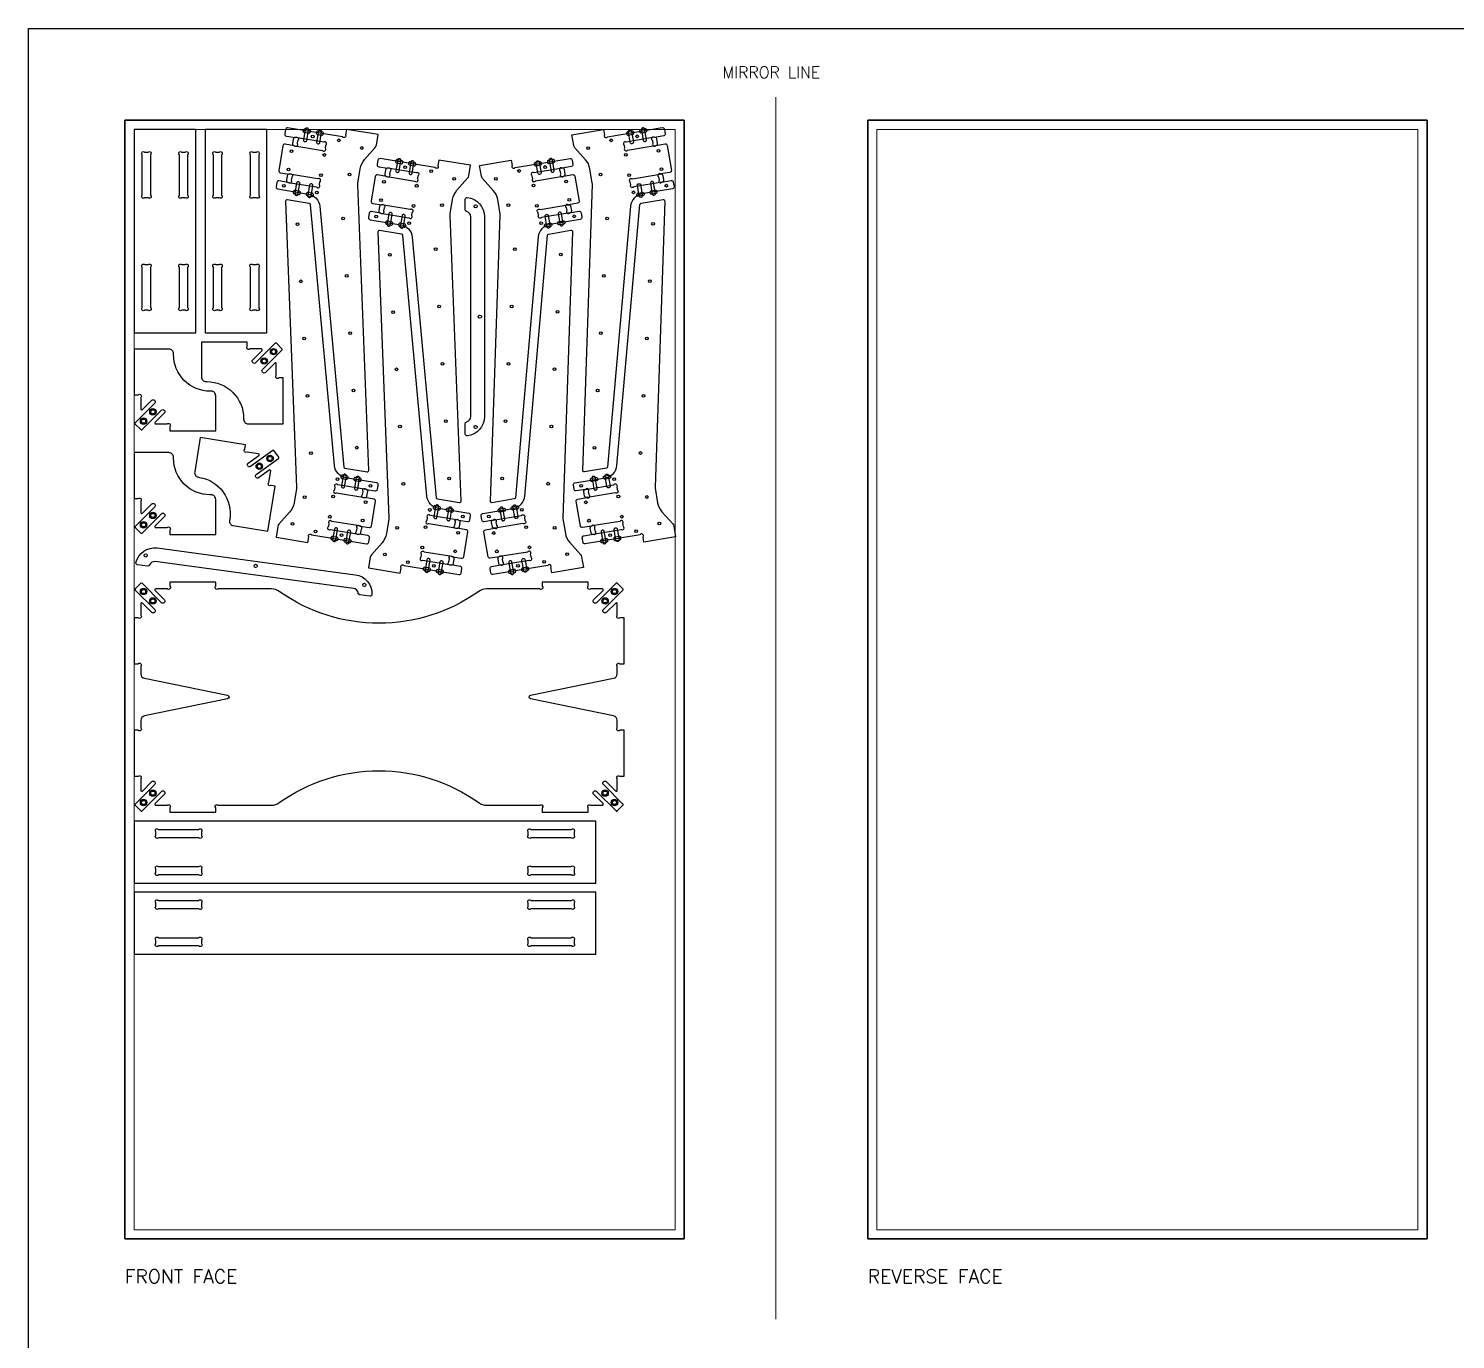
# Model space of a CAD drawing. Header units: millimetres. Extents: x -300 to 5880, y -300 to 4158.
# Drawn here: x 0 to 3112, y 1299 to 4158 of the extents above; entities that cross this region are included whole.
import ezdxf
from ezdxf.enums import TextEntityAlignment as Align

# ---------------------------------------------------------------- set-up
doc = ezdxf.new("R2010")
doc.units = ezdxf.units.MM
doc.layers.add('00-NOPRINT_TEXT', color=7, linetype='Continuous', lineweight=25)
doc.layers.add('00_NOPRINT_TOLERANCE', color=7, linetype='Continuous', lineweight=5)
for name, color, linetype, lineweight, true_color in [('BOARD_$TH-NOMINAL', 3, 'Continuous', 30, 0x00ff00), ('TOP-CUT-OUTSIDE_18.000MM', 220, 'Continuous', 25, 0xff00d1), ('TOP-HOLE-6.000MM-DIAM_15.000MM', 20, 'Continuous', 25, 0xff2400), ('TOP-HOLE-7.000MM-DIAM_18.000MM', 3, 'Continuous', 25, 0x00ff0c), ('TOP-HOLE-9.000MM-DIAM_15.000MM', 20, 'Continuous', 25, 0xff2400), ('TOP-POCKET-INSIDE_1.000MM', 3, 'Continuous', 25, 0x0eff00), ('TOP-POCKET-INSIDE_10.500MM', 3, 'Continuous', 25, 0x00ff09), ('TOP-POCKET-INSIDE_15.000MM', 220, 'Continuous', 25, 0xff00c9), ('TOP-POCKET-INSIDE_4.000MM', 160, 'Continuous', 25, 0x0026ff), ('TOP-POCKET-INSIDE_9.000MM', 60, 'Continuous', 25, 0xb0ff00)]:
    doc.layers.add(name, color=color, linetype=linetype, lineweight=lineweight, true_color=true_color)
doc.layers.add('TOP-CHAMFER-ONLINE_14MM', color=70, linetype='Continuous', true_color=0x8fff00)
doc.styles.add('OD-SIMPLEX-25_89', font='simplex.shx')
doc.styles.add('OD-SIMPLEX-30_88', font='simplex.shx')
doc.styles.add('OD-SIMPLEX-30_89', font='simplex.shx')

# ---------------------------------------------------------------- blocks, each defined once
blk = doc.blocks.new('Borders Opendesk_7')
at = {"layer": '00-NOPRINT_TEXT'}
for p, q in [((0, 4158), (5880, 4158)), ((0, 0), (0, 4158))]:
    blk.add_line(p, q, dxfattribs=at)
at = {"layer": '00_NOPRINT_TOLERANCE', "ltscale": 0.379043}
blk.add_line((1630, 1343.2), (1630, 4008), dxfattribs=at)
at = {"layer": '00_NOPRINT_TOLERANCE', "ltscale": 0.379202}
for p, q in [((210, 3958), (1430, 3958)), ((210, 1518), (210, 3958)), ((1430, 3958), (1430, 1518)), ((1830, 3958), (3050, 3958)), ((1830, 1518), (1830, 3958)), ((3050, 3958), (3050, 1518)), ((1430, 1518), (210, 1518)), ((3050, 1518), (1830, 1518))]:
    blk.add_line(p, q, dxfattribs=at)
at = {"layer": '00_NOPRINT_TOLERANCE', "ltscale": 0.380876}
for p, q in [((230, 3938), (1410, 3938)), ((1850, 3938), (3030, 3938)), ((1410, 1538), (230, 1538)), ((3030, 1538), (1850, 1538))]:
    blk.add_line(p, q, dxfattribs=at)
at = {"layer": '00_NOPRINT_TOLERANCE', "ltscale": 0.380023}
for p, q in [((230, 1538), (230, 3938)), ((1410, 3938), (1410, 1538)), ((1850, 1538), (1850, 3938)), ((3030, 3938), (3030, 1538))]:
    blk.add_line(p, q, dxfattribs=at)
at = {"layer": 'BOARD_$TH-NOMINAL'}
for p, q in [((210, 3958), (1430, 3958)), ((210, 1518), (210, 3958)), ((1430, 3958), (1430, 1518)), ((1830, 3958), (3050, 3958)), ((1830, 1518), (1830, 3958)), ((3050, 3958), (3050, 1518)), ((1430, 1518), (210, 1518)), ((3050, 1518), (1830, 1518))]:
    blk.add_line(p, q, dxfattribs=at)
at = {"layer": '00-NOPRINT_TEXT', "style": 'OD-SIMPLEX-25_89'}
blk.add_text('MIRROR LINE', height=25, dxfattribs=at).set_placement((1513.3, 4049.9))
at = {"layer": '00-NOPRINT_TEXT', "color": 7}
for s, style, p in [('FRONT FACE', 'OD-SIMPLEX-30_89', (210, 1451.3)), ('REVERSE FACE', 'OD-SIMPLEX-30_88', (1830, 1451.3))]:
    blk.add_text(s, height=30, dxfattribs=dict(at, style=style)).set_placement(p, align=Align.TOP_LEFT)

msp = doc.modelspace()

# ---------------------------------------------------------------- linework, layer by layer
at = {"layer": 'TOP-CHAMFER-ONLINE_14MM'}
for p, q in [((365, 3938), (230, 3938)), ((520, 3938), (385, 3938)), ((230, 3494), (365, 3494)), ((385, 3494), (520, 3494)), ((230, 2429), (230, 2294)), ((1237, 2294), (1237, 2429)), ((230, 2274), (230, 2139)), ((1237, 2139), (1237, 2274))]:
    msp.add_line(p, q, dxfattribs=at)
at = {"layer": 'TOP-CUT-OUTSIDE_18.000MM'}
for points in [[(230, 3938), (230, 3494), (365, 3494), (365, 3938)], [(385, 3938), (385, 3494), (520, 3494), (520, 3938)], [(230, 2294), (1237, 2294), (1237, 2429), (230, 2429)], [(230, 2139), (1237, 2139), (1237, 2274), (230, 2274)]]:
    msp.add_lwpolyline(points, close=True, dxfattribs=at)
for points in [[(569.2, 3840.2, -1), (573.9, 3833.7), (572.8, 3827.1, -1), (566.3, 3822.4), (546.2, 3825.7, 0.414214), (541.6, 3822.4), (540, 3812.5, 0.414214), (543.3, 3808), (610.1, 3797, -0.341709), (635.2, 3770.2), (687.6, 3201.5, 0.341709), (690.1, 3198.9), (738.3, 3191, 0.474038), (741.8, 3194.1), (718, 3818.1, -0.050005), (718.2, 3820.5), (723.3, 3852.1, -0.141548), (732.9, 3872.1), (756.1, 3898.4, 0.141548), (758.5, 3903.4), (762.3, 3926.7), (693.2, 3938), (691.3, 3926.3, -1), (684.8, 3921.6), (565.1, 3941.2, 0.414214), (560.5, 3937.9), (558.9, 3928, 0.414214), (562.2, 3923.4), (582.2, 3920.1, -1), (586.9, 3913.7), (585.8, 3907.1, -1), (579.3, 3902.4), (559.3, 3905.7, 0.414214), (554.7, 3902.4), (545.8, 3848.1, 0.414214), (549.1, 3843.5)], [(1360.4, 3914.1), (1361.5, 3907.5, 1), (1368, 3902.9), (1388.1, 3906.3, -0.414214), (1392.7, 3903), (1401.8, 3848.7, -0.414214), (1398.5, 3844.1), (1378.4, 3840.8, 1), (1373.8, 3834.2), (1374.9, 3827.6, 1), (1381.4, 3823), (1401.5, 3826.4, -0.414214), (1406.1, 3823.1), (1407.8, 3813.2, -0.414214), (1404.5, 3808.6), (1337.7, 3797.4, 0.341709), (1312.8, 3770.5), (1262.9, 3201.6, -0.341709), (1260.4, 3198.9), (1212.2, 3190.8, -0.474038), (1208.7, 3193.8), (1229.7, 3818, 0.050005), (1229.5, 3820.4), (1224.2, 3851.9, 0.141548), (1214.6, 3871.9), (1191.3, 3898.1, -0.141548), (1188.9, 3903.1), (1185, 3926.4), (1254, 3938), (1255.9, 3926.3, 1), (1262.5, 3921.7), (1382.1, 3941.8, -0.414214), (1386.7, 3938.5), (1388.4, 3928.6, -0.414214), (1385.1, 3924), (1365, 3920.6, 1)], [(780.8, 3835.4), (760.7, 3838.7, 0.414214), (756.2, 3835.4), (747.3, 3781.1, 0.414214), (750.6, 3776.5), (770.7, 3773.2, -1), (775.3, 3766.7), (774.3, 3760.1, -1), (767.8, 3755.5), (747.7, 3758.8, 0.414214), (743.1, 3755.5), (741.5, 3745.6, 0.414214), (744.8, 3741), (811.6, 3730.1, -0.341709), (836.6, 3703.2), (889, 3134.6, 0.341709), (891.6, 3131.9), (939.8, 3124, 0.474038), (943.3, 3127.1), (919.5, 3751.1, -0.050005), (919.7, 3753.5), (924.8, 3785.1, -0.141548), (934.3, 3805.1), (957.6, 3831.4, 0.141548), (960, 3836.5), (963.8, 3859.8), (894.7, 3871), (892.8, 3859.3, -1), (886.3, 3854.7), (766.5, 3874.2, 0.414214), (762, 3870.9), (760.3, 3861.1, 0.414214), (763.6, 3856.5), (783.7, 3853.2, -1), (788.4, 3846.7), (787.3, 3840.1, -1)], [(1028.4, 3753.4), (1023.1, 3785, 0.141548), (1013.5, 3805), (990.1, 3831.2, -0.141548), (987.7, 3836.2), (983.8, 3859.5), (1052.8, 3871), (1054.8, 3859.4, 1), (1061.3, 3854.7), (1181, 3874.8, -0.414214), (1185.6, 3871.5), (1187.2, 3861.6, -0.414214), (1183.9, 3857), (1163.9, 3853.7, 1), (1159.2, 3847.2), (1160.3, 3840.6, 1), (1166.9, 3835.9), (1186.9, 3839.3, -0.414214), (1191.5, 3836), (1200.6, 3781.8, -0.414214), (1197.3, 3777.2), (1177.3, 3773.8, 1), (1172.6, 3767.3), (1173.8, 3760.7, 1), (1180.3, 3756), (1200.3, 3759.4, -0.414214), (1204.9, 3756.1), (1206.6, 3746.3, -0.414214), (1203.3, 3741.7), (1136.5, 3730.5, 0.341709), (1111.6, 3703.5), (1061.7, 3134.6, -0.341709), (1059.2, 3131.9), (1011, 3123.8, -0.474038), (1007.5, 3126.9), (1028.5, 3751, 0.050005)], [(743, 3069.6, 0.414214), (747.6, 3072.9), (756.5, 3127.2, 0.414214), (753.2, 3131.8), (733.1, 3135.1, -1), (728.4, 3141.6), (729.5, 3148.2, -1), (736, 3152.8), (756.1, 3149.6, 0.414214), (760.7, 3152.9), (762.3, 3162.7, 0.414214), (759, 3167.3), (692.2, 3178.2, -0.341709), (667.1, 3205.1), (614.7, 3773.8, 0.341709), (612.2, 3776.4), (564, 3784.3, 0.474038), (560.5, 3781.2), (584.3, 3157.2, -0.050005), (584.1, 3154.8), (579, 3123.2, -0.141548), (569.4, 3103.2), (546.2, 3076.9, 0.141548), (543.8, 3071.9), (540, 3048.6), (609.1, 3037.3), (611, 3049, -1), (617.5, 3053.6), (737.2, 3034.1, 0.414214), (741.8, 3037.4), (743.4, 3047.3, 0.414214), (740.1, 3051.9), (720.1, 3055.1, -1), (715.4, 3061.6), (716.5, 3068.2, -1), (723, 3072.9)], [(1211, 3051.7), (1231, 3055, 1), (1235.7, 3061.5), (1234.6, 3068.1, 1), (1228.1, 3072.8), (1208, 3069.4, -0.414214), (1203.4, 3072.7), (1194.3, 3126.9, -0.414214), (1197.6, 3131.5), (1217.6, 3134.9, 1), (1222.3, 3141.4), (1221.2, 3148, 1), (1214.6, 3152.7), (1194.6, 3149.3, -0.414214), (1190, 3152.6), (1188.3, 3162.4, -0.414214), (1191.6, 3167.1), (1258.4, 3178.3, 0.341709), (1283.3, 3205.2), (1333.2, 3774.1, -0.341709), (1335.7, 3776.8), (1383.9, 3784.9, -0.474038), (1387.4, 3781.8), (1366.4, 3157.7, 0.050005), (1366.5, 3155.3), (1371.8, 3123.7, 0.141548), (1381.4, 3103.7), (1404.8, 3077.5, -0.141548), (1407.2, 3072.5), (1411.1, 3049.3), (1342.1, 3037.7), (1340.1, 3049.3, 1), (1333.6, 3054), (1213.9, 3033.9, -0.414214), (1209.3, 3037.2), (1207.7, 3047.1, -0.414214)], [(958, 3060.2, 0.414214), (954.7, 3064.8), (934.6, 3068.1, -1), (929.9, 3074.6), (931, 3081.2, -1), (937.5, 3085.9), (957.6, 3082.6, 0.414214), (962.2, 3085.9), (963.8, 3095.8, 0.414214), (960.5, 3100.4), (893.7, 3111.3, -0.341709), (868.6, 3138.1), (816.2, 3706.8, 0.341709), (813.7, 3709.5), (765.5, 3717.3, 0.474038), (762, 3714.3), (785.8, 3090.2, -0.050005), (785.6, 3087.9), (780.5, 3056.3, -0.141548), (770.9, 3036.2), (747.7, 3009.9, 0.141548), (745.3, 3004.9), (741.5, 2981.6), (810.6, 2970.3), (812.5, 2982, -1), (819, 2986.7), (938.7, 2967.1, 0.414214), (943.3, 2970.4), (944.9, 2980.3, 0.414214), (941.6, 2984.9), (921.6, 2988.2, -1), (916.9, 2994.7), (918, 3001.3, -1), (924.5, 3005.9), (944.5, 3002.7, 0.414214), (949.1, 3006)], [(1008.2, 2970.2), (1006.5, 2980.1, -0.414214), (1009.8, 2984.7), (1029.9, 2988.1, 1), (1034.5, 2994.6), (1033.4, 3001.2, 1), (1026.9, 3005.8), (1006.8, 3002.5, -0.414214), (1002.2, 3005.7), (993.1, 3060, -0.414214), (996.4, 3064.6), (1016.5, 3067.9, 1), (1021.1, 3074.5), (1020, 3081.1, 1), (1013.5, 3085.7), (993.4, 3082.3, -0.414214), (988.8, 3085.6), (987.2, 3095.5, -0.414214), (990.4, 3100.1), (1057.2, 3111.3, 0.341709), (1082.1, 3138.3), (1132, 3707.1, -0.341709), (1134.5, 3709.8), (1182.7, 3717.9, -0.474038), (1186.2, 3714.9), (1165.2, 3090.7, 0.050005), (1165.4, 3088.3), (1170.7, 3056.8, 0.141548), (1180.3, 3036.8), (1203.7, 3010.6, -0.141548), (1206.1, 3005.6), (1210, 2982.3), (1140.9, 2970.7), (1139, 2982.4, 1), (1132.5, 2987), (1012.8, 2966.9, -0.414214)], [(248.3, 3326.7), (268.7, 3347.1, -0.414214), (274.4, 3347.1), (275.1, 3346.3, -0.414214), (275.1, 3340.7), (232.6, 3298.3, 0.414214), (232.6, 3295.4), (244.7, 3283.4, 0.414214), (247.5, 3283.4), (289.9, 3325.8, -0.414214), (295.6, 3325.8), (296.3, 3325.1, -0.414214), (296.3, 3319.5), (275.9, 3299.1, 0.668179), (277.3, 3295.7), (302.6, 3295.7, -1), (308.2, 3290), (308.2, 3280.8), (408.2, 3280.8), (408.2, 3357, 0.414214), (398.2, 3367), (396.2, 3367, -0.414214), (316.2, 3447), (316.2, 3449, 0.414214), (306.2, 3459), (230, 3459), (230, 3359), (239.2, 3359, -1), (244.9, 3353.3), (244.9, 3328.1, 0.668179)], [(552.5, 3459.3), (540.5, 3471.4, 0.414214), (537.7, 3471.4), (495.3, 3428.9, -0.414214), (489.6, 3428.9), (488.9, 3429.6, -0.414214), (488.9, 3435.3), (509.3, 3455.7, 0.668179), (507.9, 3459.1), (482.6, 3459.1, -1), (477, 3464.8), (477, 3474), (377, 3474), (377, 3397.8, 0.414214), (387, 3387.8), (389, 3387.8, -0.414214), (469, 3307.8), (469, 3305.8, 0.414214), (479, 3295.8), (555.2, 3295.8), (555.2, 3395.8), (545.9, 3395.8, -1), (540.3, 3401.4), (540.3, 3426.7, 0.668179), (536.9, 3428.1), (516.5, 3407.7, -0.414214), (510.8, 3407.7), (510.1, 3408.4, -0.414214), (510.1, 3414.1), (552.5, 3456.5, 0.414214)], [(476.5, 3234.3, -1), (471.9, 3240.8), (473.3, 3249.9), (374.6, 3266), (362.4, 3190.8, 0.414214), (370.6, 3179.3), (372.6, 3179, -0.414214), (438.7, 3087.1), (438.3, 3085.1, 0.414214), (446.6, 3073.7), (521.8, 3061.4), (537.9, 3160.1), (528.8, 3161.6, -1), (524.1, 3168.1), (528.2, 3193, 0.668179), (525.1, 3194.9), (501.7, 3178.1, -0.414214), (496.1, 3179), (495.5, 3179.8, -0.414214), (496.4, 3185.4), (545.1, 3220.4, 0.414214), (545.6, 3223.2), (535.6, 3237, 0.414214), (532.9, 3237.5), (484.2, 3202.5, -0.414214), (478.6, 3203.4), (478, 3204.2, -0.414214), (478.9, 3209.8), (502.3, 3226.6, 0.668179), (501.5, 3230.2)], [(275.9, 3073, 0.668179), (277.3, 3069.6), (302.6, 3069.6, -1), (308.2, 3064), (308.2, 3054.7), (408.2, 3054.7), (408.2, 3130.9, 0.414214), (398.2, 3140.9), (396.2, 3140.9, -0.414214), (316.2, 3220.9), (316.2, 3222.9, 0.414214), (306.2, 3232.9), (230, 3232.9), (230, 3132.9), (239.2, 3132.9, -1), (244.9, 3127.3), (244.9, 3102, 0.668179), (248.3, 3100.6), (268.7, 3121, -0.414214), (274.4, 3121), (275.1, 3120.3, -0.414214), (275.1, 3114.6), (232.6, 3072.2, 0.414214), (232.6, 3069.4), (244.7, 3057.4, 0.414214), (247.5, 3057.4), (289.9, 3099.8, -0.414214), (295.6, 3099.8), (296.3, 3099.1, -0.414214), (296.3, 3093.4)], [(722.3, 2923, -0.341999), (718.9, 2926.5, 0.341999), (708.6, 2936.9), (276.5, 2995.2, 0.341999), (263.8, 2987.9, -0.341999), (259.5, 2985.4), (237.4, 2988.4, -0.44545), (234.1, 2993.3, -0.383652), (280.5, 3025), (712.6, 2966.7, -0.383652), (748.9, 2923.8, -0.44545), (744.4, 2920)], [(981.7, 2930.2, -0.319438), (546.9, 2930.2, 0.15584), (529.5, 2935.8), (413.9, 2935.8, -1), (408.2, 2941.5), (408.2, 2950.7), (308.2, 2950.7), (308.2, 2941.5, -1), (302.6, 2935.8), (277.3, 2935.8, 0.668179), (275.9, 2932.4), (296.3, 2912, -0.414214), (296.3, 2906.3), (295.6, 2905.6, -0.414214), (289.9, 2905.6), (247.5, 2948.1, 0.414214), (244.7, 2948.1), (232.6, 2936, 0.414214), (232.6, 2933.2), (275.1, 2890.8, -0.414214), (275.1, 2885.1), (274.4, 2884.4, -0.414214), (268.7, 2884.4), (248.3, 2904.8, 0.668179), (244.9, 2903.4), (244.9, 2878.1, -1), (239.2, 2872.5), (230, 2872.5), (230, 2772.5), (239.2, 2772.5, -1), (244.9, 2766.8), (244.9, 2750.6, 0.356296), (252.9, 2740.8), (434.1, 2703.8, -0.816208), (434.1, 2696), (252.9, 2658.9, 0.356296), (244.9, 2649.1), (244.9, 2632.9, -1), (239.2, 2627.3), (230, 2627.3), (230, 2527.3), (239.2, 2527.3, -1), (244.9, 2521.6), (244.9, 2496.4, 0.668179), (248.3, 2494.9), (268.7, 2515.3, -0.414214), (274.4, 2515.3), (275.1, 2514.6, -0.414214), (275.1, 2509), (232.6, 2466.5, 0.414214), (232.6, 2463.7), (244.7, 2451.7, 0.414214), (247.5, 2451.7), (289.9, 2494.1, -0.414214), (295.6, 2494.1), (296.3, 2493.4, -0.414214), (296.3, 2487.7), (275.9, 2467.4, 0.668179), (277.3, 2463.9), (302.6, 2463.9, -1), (308.2, 2458.3), (308.2, 2449), (408.2, 2449), (408.2, 2458.3, -1), (413.9, 2463.9), (529.5, 2463.9, 0.15584), (546.9, 2469.5, -0.319438), (981.7, 2469.5, 0.15584), (999.1, 2463.9), (1114.8, 2463.9, -1), (1120.4, 2458.3), (1120.4, 2449), (1220.4, 2449), (1220.4, 2458.3, -1), (1226.1, 2463.9), (1251.4, 2463.9, 0.668179), (1252.8, 2467.4), (1232.4, 2487.7, -0.414214), (1232.4, 2493.4), (1233.1, 2494.1, -0.414214), (1238.8, 2494.1), (1281.2, 2451.7, 0.414214), (1284, 2451.7), (1296, 2463.7, 0.414214), (1296, 2466.5), (1253.6, 2509, -0.414214), (1253.6, 2514.6), (1254.3, 2515.3, -0.414214), (1260, 2515.3), (1280.4, 2494.9, 0.668179), (1283.8, 2496.4), (1283.8, 2521.6, -1), (1289.4, 2527.3), (1298.7, 2527.3), (1298.7, 2627.3), (1289.4, 2627.3, -1), (1283.8, 2632.9), (1283.8, 2649.1, 0.356296), (1275.8, 2658.9), (1094.6, 2696, -0.816208), (1094.6, 2703.8), (1275.8, 2740.8, 0.356296), (1283.8, 2750.6), (1283.8, 2766.8, -1), (1289.4, 2772.5), (1298.7, 2772.5), (1298.7, 2872.5), (1289.4, 2872.5, -1), (1283.8, 2878.1), (1283.8, 2903.4, 0.668179), (1280.4, 2904.8), (1260, 2884.4, -0.414214), (1254.3, 2884.4), (1253.6, 2885.1, -0.414214), (1253.6, 2890.8), (1296, 2933.2, 0.414214), (1296, 2936), (1284, 2948.1, 0.414214), (1281.2, 2948.1), (1238.8, 2905.6, -0.414214), (1233.1, 2905.6), (1232.4, 2906.3, -0.414214), (1232.4, 2912), (1252.8, 2932.4, 0.668179), (1251.4, 2935.8), (1226.1, 2935.8, -1), (1220.4, 2941.5), (1220.4, 2950.7), (1120.4, 2950.7), (1120.4, 2941.5, -1), (1114.8, 2935.8), (999.1, 2935.8, 0.15584)]]:
    msp.add_lwpolyline(points, format="xyb", close=True, dxfattribs=at)
msp.add_lwpolyline([(994.3, 3311.5, -0.383652), (956.8, 3269.8, -0.44545), (952.3, 3273.7), (952.3, 3296, -0.341999), (955.3, 3299.9, 0.341999), (964.3, 3311.5), (964.3, 3747.5, 0.341999), (955.3, 3759.1, -0.341999), (952.3, 3763), (952.3, 3785.3, -0.44545), (956.8, 3789.3, -0.383652), (994.3, 3747.5), (994.3, 3311.5)], format="xyb", dxfattribs=at)
at = {"layer": 'TOP-HOLE-6.000MM-DIAM_15.000MM'}
for centre in [(619.7, 3922.6), (1327.5, 3922.9), (573.6, 3890.6), (676.6, 3914.1), (726.9, 3897.4), (1220.4, 3897.2), (1270.8, 3914.2), (1373.8, 3891.1), (645.1, 3882.1), (1126.4, 3855.9), (1302.4, 3882.3), (567.1, 3850.5), (637.8, 3837.9), (700.1, 3839.5), (821.2, 3855.6), (878, 3847.1), (928.4, 3830.4), (1019.3, 3830.3), (1069.6, 3847.2), (1247.5, 3839.5), (1309.8, 3838.2), (1380.5, 3851), (556.8, 3814.7), (628.7, 3800.4), (775.1, 3823.6), (846.5, 3815.2), (1101.2, 3815.4), (1172.6, 3824.2), (1319.1, 3800.7), (1390.9, 3815.3), (768.6, 3783.5), (839.3, 3771), (901.6, 3772.6), (1046.4, 3772.6), (1108.6, 3771.2), (1179.4, 3784.1), (586.3, 3731.5), (686.4, 3743.5), (758.3, 3747.8), (830.2, 3733.4), (1117.9, 3733.7), (1189.8, 3748.4), (1261.7, 3743.5), (1361.9, 3732), (887.9, 3676.5), (1060.5, 3676.5), (787.7, 3664.6), (1160.7, 3665), (693.8, 3618.5), (1254.8, 3618.5), (1355, 3607), (593.7, 3606.6), (895.3, 3551.6), (1053.6, 3551.6), (795.2, 3539.6), (1153.8, 3540.1), (701.2, 3493.6), (1247.9, 3493.6), (601.1, 3481.7), (1348.1, 3482.1), (902.7, 3426.7), (1046.8, 3426.6), (802.6, 3414.7), (1147, 3415.1), (708.6, 3368.7), (1241.1, 3368.6), (608.5, 3356.7), (1341.3, 3357.1), (910.1, 3301.7), (1039.9, 3301.7), (810, 3289.8), (1140.1, 3290.2), (716, 3243.8), (1234.2, 3243.7), (615.9, 3231.8), (1334.4, 3232.2), (673.6, 3174.9), (917.5, 3176.8), (1033.1, 3176.7), (1277, 3175), (745.5, 3160.6), (817.4, 3164.8), (1133.2, 3165.2), (1205.1, 3160.3), (602.2, 3135.7), (664.5, 3137.4), (735.2, 3124.8), (1215.6, 3124.6), (1286.3, 3137.5), (1348.6, 3136.2), (575.4, 3077.9), (657.2, 3093.2), (728.7, 3084.7), (875.1, 3107.9), (947, 3093.6), (1004, 3093.4), (1075.8, 3108), (1222.3, 3084.5), (1293.7, 3093.3), (1375.6, 3078.4), (625.7, 3061.2), (682.6, 3052.7), (803.7, 3068.8), (865.9, 3070.4), (936.7, 3057.8), (1014.4, 3057.7), (1085.1, 3070.5), (1147.4, 3069.2), (1268.5, 3052.8), (1325.3, 3061.5), (858.7, 3026.2), (930.2, 3017.7), (1021.1, 3017.6), (1092.5, 3026.4), (776.8, 3011), (827.2, 2994.2), (884.1, 2985.8), (1067.4, 2985.8), (1124.2, 2994.6), (1174.5, 3011.5)]:
    msp.add_circle(centre, 3, dxfattribs=at)
at = {"layer": 'TOP-HOLE-7.000MM-DIAM_18.000MM'}
for centre in [(975, 3770.1), (984.3, 3529.5), (975, 3288.9), (255.5, 3008.8), (495.2, 2985.9), (732.4, 2944.4)]:
    msp.add_circle(centre, 3.5, dxfattribs=at)
at = {"layer": 'TOP-HOLE-9.000MM-DIAM_15.000MM'}
for centre in [(534.4, 3453.2), (513.9, 3432.8), (250.8, 3301.6), (271.2, 3322), (503.2, 3203.2), (526.7, 3220.1), (271.2, 3096), (250.8, 3075.5), (250.8, 2929.9), (1277.9, 2929.9), (271.2, 2909.5), (1257.4, 2909.5), (271.2, 2490.3), (1257.4, 2490.3), (250.8, 2469.9), (1277.9, 2469.9)]:
    msp.add_circle(centre, 4.5, dxfattribs=at)
at = {"layer": 'TOP-POCKET-INSIDE_1.000MM'}
for centre in [(534.4, 3453.2), (513.9, 3432.8), (250.8, 3301.6), (271.2, 3322), (503.2, 3203.2), (526.7, 3220.1), (250.8, 3075.5), (271.2, 3096), (250.8, 2929.9), (1277.9, 2929.9), (271.2, 2909.5), (1257.4, 2909.5), (271.2, 2490.3), (1257.4, 2490.3), (250.8, 2469.9), (1277.9, 2469.9)]:
    msp.add_circle(centre, 7, dxfattribs=at)
at = {"layer": 'TOP-POCKET-INSIDE_10.500MM'}
for points in [[(643.8, 3910.1), (581.9, 3920.2, 0.414214), (577.3, 3916.9), (575.7, 3907, 0.414214), (579, 3902.4), (584.9, 3901.5), (640.9, 3892.3, 1), (647.4, 3897), (648.5, 3903.6, 1)], [(1303.5, 3910.3, 1), (1298.9, 3903.8), (1300, 3897.2, 1), (1306.5, 3892.6), (1362.4, 3902), (1368.4, 3902.9, 0.414214), (1371.6, 3907.5), (1370, 3917.4, 0.414214), (1365.4, 3920.7)], [(634.4, 3817.1), (635.4, 3823.7, 1), (630.8, 3830.2), (568.8, 3840.3, 0.414214), (564.2, 3837), (562.6, 3827.1, 0.414214), (565.9, 3822.5), (627.9, 3812.4, 1)], [(845.3, 3843.1), (783.4, 3853.2, 0.414214), (778.8, 3849.9), (777.2, 3840.1, 0.414214), (780.5, 3835.5), (786.4, 3834.5), (842.4, 3825.4, 1), (848.9, 3830), (850, 3836.6, 1)], [(1102.3, 3843.3, 1), (1097.7, 3836.8), (1098.8, 3830.2, 1), (1105.3, 3825.6), (1161.3, 3835), (1167.2, 3836, 0.414214), (1170.5, 3840.6), (1168.8, 3850.4, 0.414214), (1164.2, 3853.7)], [(1313.4, 3817.3), (1312.3, 3823.9, -1), (1316.9, 3830.4), (1372.9, 3839.8), (1378.8, 3840.8, -0.414214), (1383.4, 3837.5), (1385, 3827.7, -0.414214), (1381.8, 3823.1), (1319.9, 3812.7, -1)], [(835.9, 3750.1), (836.9, 3756.7, 1), (832.3, 3763.2), (770.3, 3773.3, 0.414214), (765.7, 3770), (764.1, 3760.1, 0.414214), (767.4, 3755.5), (829.4, 3745.4, 1)], [(1112.2, 3750.4), (1111.1, 3757, -1), (1115.7, 3763.5), (1171.7, 3772.9), (1177.6, 3773.8, -0.414214), (1182.2, 3770.6), (1183.9, 3760.7, -0.414214), (1180.6, 3756.1), (1118.7, 3745.7, -1)], [(667.9, 3158.2), (666.9, 3151.6, 1), (671.5, 3145.1), (733.5, 3135, 0.414214), (738, 3138.3), (739.7, 3148.2, 0.414214), (736.4, 3152.8), (674.4, 3162.9, 1)], [(1282.7, 3158.3), (1283.8, 3151.8, -1), (1279.2, 3145.2), (1223.2, 3135.8), (1217.3, 3134.9, -0.414214), (1212.7, 3138.1), (1211, 3148, -0.414214), (1214.3, 3152.6), (1276.2, 3163, -1)], [(658.5, 3065.2), (720.4, 3055.1, 0.414214), (725, 3058.4), (726.6, 3068.3, 0.414214), (723.3, 3072.8), (717.4, 3073.8), (661.4, 3083, 1), (654.9, 3078.3), (653.8, 3071.7, 1)], [(869.4, 3091.3), (868.4, 3084.7, 1), (873, 3078.2), (934.9, 3068.1, 0.414214), (939.5, 3071.4), (941.2, 3081.2, 0.414214), (937.8, 3085.8), (875.9, 3095.9, 1)], [(1081.5, 3091.4), (1082.6, 3084.8, -1), (1078, 3078.3), (1022, 3068.9), (1016.1, 3067.9, -0.414214), (1011.5, 3071.2), (1009.9, 3081, -0.414214), (1013.1, 3085.6), (1075, 3096, -1)], [(1292.6, 3065.4, 1), (1297.2, 3071.9), (1296.1, 3078.5, 1), (1289.6, 3083.1), (1233.6, 3073.7), (1227.7, 3072.7, 0.414214), (1224.4, 3068.1), (1226.1, 3058.3, 0.414214), (1230.7, 3055)], [(860, 2998.2), (921.9, 2988.1, 0.414214), (926.5, 2991.4), (928.1, 3001.3, 0.414214), (924.8, 3005.9), (918.9, 3006.9), (862.9, 3016, 1), (856.4, 3011.3), (855.3, 3004.7, 1)], [(1091.4, 2998.4, 1), (1096, 3004.9), (1094.9, 3011.5, 1), (1088.4, 3016.1), (1032.5, 3006.8), (1026.6, 3005.8, 0.414214), (1023.3, 3001.2), (1024.9, 2991.3, 0.414214), (1029.5, 2988)]]:
    msp.add_lwpolyline(points, format="xyb", close=True, dxfattribs=at)
at = {"layer": 'TOP-POCKET-INSIDE_15.000MM'}
for points in [[(266, 3882.5), (266, 3794.7, -1), (260.8, 3788.6), (253.2, 3788.6, -1), (248, 3794.7), (248, 3882.5, -1), (253.2, 3888.6), (260.8, 3888.6, -1)], [(334.2, 3888.6), (341.8, 3888.6, -1), (347, 3882.5), (347, 3794.7, -1), (341.8, 3788.6), (334.2, 3788.6, -1), (329, 3794.7), (329, 3882.5, -1)], [(421, 3882.5), (421, 3794.7, -1), (415.8, 3788.6), (408.2, 3788.6, -1), (403, 3794.7), (403, 3882.5, -1), (408.2, 3888.6), (415.8, 3888.6, -1)], [(489.2, 3888.6), (496.8, 3888.6, -1), (502, 3882.5), (502, 3794.7, -1), (496.8, 3788.6), (489.2, 3788.6, -1), (484, 3794.7), (484, 3882.5, -1)], [(266, 3637.3), (266, 3549.5, -1), (260.8, 3543.4), (253.2, 3543.4, -1), (248, 3549.5), (248, 3637.3, -1), (253.2, 3643.4), (260.8, 3643.4, -1)], [(415.8, 3643.4, -1), (421, 3637.3), (421, 3549.5, -1), (415.8, 3543.4), (408.2, 3543.4, -1), (403, 3549.5), (403, 3637.3, -1), (408.2, 3643.4)], [(283.5, 2411), (371.3, 2411, -1), (377.4, 2405.9), (377.4, 2398.2, -1), (371.3, 2393), (283.5, 2393, -1), (277.4, 2398.2), (277.4, 2405.9, -1)], [(277.4, 2317.2), (277.4, 2324.9, -1), (283.5, 2330), (371.3, 2330, -1), (377.4, 2324.9), (377.4, 2317.2, -1), (371.3, 2312), (283.5, 2312, -1)], [(1183.5, 2312), (1095.7, 2312, -1), (1089.6, 2317.2), (1089.6, 2324.9, -1), (1095.7, 2330), (1183.5, 2330, -1), (1189.6, 2324.9), (1189.6, 2317.2, -1)], [(283.5, 2256), (371.3, 2256, -1), (377.4, 2250.9), (377.4, 2243.2, -1), (371.3, 2238), (283.5, 2238, -1), (277.4, 2243.2), (277.4, 2250.9, -1)], [(277.4, 2162.2), (277.4, 2169.9, -1), (283.5, 2175), (371.3, 2175, -1), (377.4, 2169.9), (377.4, 2162.2, -1), (371.3, 2157), (283.5, 2157, -1)], [(1183.5, 2157), (1095.7, 2157, -1), (1089.6, 2162.2), (1089.6, 2169.9, -1), (1095.7, 2175), (1183.5, 2175, -1), (1189.6, 2169.9), (1189.6, 2162.2, -1)]]:
    msp.add_lwpolyline(points, format="xyb", close=True, dxfattribs=at)
for points in [[(341.8, 3543.4), (334.2, 3543.4, -1), (329, 3549.5), (329, 3637.3, -1), (334.2, 3643.4), (341.8, 3643.4, -1), (347, 3637.3), (347, 3549.5, -1), (341.8, 3543.4)], [(496.8, 3543.4), (489.2, 3543.4, -1), (484, 3549.5), (484, 3637.3, -1), (489.2, 3643.4), (496.8, 3643.4, -1), (502, 3637.3), (502, 3549.5, -1), (496.8, 3543.4)], [(1089.6, 2398.2), (1089.6, 2405.9, -1), (1095.7, 2411), (1183.5, 2411, -1), (1189.6, 2405.9), (1189.6, 2398.2, -1), (1183.5, 2393), (1095.7, 2393, -1), (1089.6, 2398.2)], [(1089.6, 2243.2), (1089.6, 2250.9, -1), (1095.7, 2256), (1183.5, 2256, -1), (1189.6, 2250.9), (1189.6, 2243.2, -1), (1183.5, 2238), (1095.7, 2238, -1), (1089.6, 2243.2)]]:
    msp.add_lwpolyline(points, format="xyb", dxfattribs=at)
at = {"layer": 'TOP-POCKET-INSIDE_4.000MM'}
for points in [[(603.6, 3938.6), (599.8, 3914.9, 0.414214), (602.2, 3911.4), (603.2, 3911.3, 0.414214), (606.7, 3913.7), (610.5, 3937.4, 0.414214), (608.1, 3940.9), (607.1, 3941, 0.414214)], [(628.3, 3910.1, 0.414214), (630.8, 3906.7), (631.7, 3906.5, 0.414214), (635.2, 3909), (639.1, 3932.7, 0.414214), (636.6, 3936.1), (635.6, 3936.3, 0.414214), (632.1, 3933.8)], [(1316.6, 3906.9), (1315.6, 3906.8, -0.414214), (1312.1, 3909.2), (1308.2, 3932.9, -0.414214), (1310.6, 3936.4), (1311.6, 3936.5, -0.414214), (1315.1, 3934.1), (1319, 3910.4, -0.414214)], [(1344.1, 3911.7), (1345.1, 3911.8, 0.414214), (1347.5, 3915.3), (1343.6, 3939, 0.414214), (1340.1, 3941.4), (1339.1, 3941.2, 0.414214), (1336.7, 3937.8), (1340.6, 3914.1, 0.414214)], [(808.2, 3846.8), (812, 3870.5, 0.414214), (809.5, 3873.9), (808.6, 3874.1, 0.414214), (805.1, 3871.6), (801.2, 3847.9, 0.414214), (803.7, 3844.5), (804.7, 3844.3, 0.414214)], [(832.3, 3839.7), (833.2, 3839.5, 0.414214), (836.7, 3842), (840.5, 3865.7, 0.414214), (838.1, 3869.2), (837.1, 3869.3, 0.414214), (833.6, 3866.8), (829.8, 3843.2, 0.414214)], [(1113.9, 3867.1), (1117.9, 3843.4, -0.414214), (1115.4, 3840), (1114.4, 3839.8, -0.414214), (1111, 3842.3), (1107, 3865.9, -0.414214), (1109.5, 3869.4), (1110.5, 3869.6, -0.414214)], [(1143.9, 3844.9, 0.414214), (1146.4, 3848.3), (1142.4, 3872, 0.414214), (1139, 3874.4), (1138, 3874.3, 0.414214), (1135.5, 3870.8), (1139.5, 3847.2, 0.414214), (1142.9, 3844.7)], [(584.5, 3821.3), (580.6, 3797.6, 0.414214), (583.1, 3794.2), (584.1, 3794, 0.414214), (587.5, 3796.5), (591.4, 3820.2, 0.414214), (588.9, 3823.6), (587.9, 3823.8, 0.414214)], [(620, 3815.6, 0.414214), (617.5, 3819.1), (616.5, 3819.2, 0.414214), (613, 3816.8), (609.2, 3793.1, 0.414214), (611.7, 3789.6), (612.6, 3789.5, 0.414214), (616.1, 3791.9)], [(1334.7, 3817.1), (1338.7, 3793.4, -0.414214), (1336.2, 3790), (1335.2, 3789.8, -0.414214), (1331.8, 3792.3), (1327.8, 3816, -0.414214), (1330.3, 3819.4), (1331.2, 3819.6, -0.414214)], [(1358.8, 3824.1, 0.414214), (1356.3, 3820.6), (1360.3, 3797, 0.414214), (1363.7, 3794.5), (1364.7, 3794.7, 0.414214), (1367.2, 3798.1), (1363.2, 3821.8, 0.414214), (1359.8, 3824.3)], [(789.4, 3756.8, 0.414214), (786, 3754.4), (782.1, 3730.7, 0.414214), (784.6, 3727.2), (785.6, 3727.1, 0.414214), (789, 3729.5), (792.9, 3753.2, 0.414214), (790.4, 3756.7)], [(814.1, 3722.5, 0.414214), (817.6, 3725), (821.4, 3748.7, 0.414214), (819, 3752.1), (818, 3752.3, 0.414214), (814.5, 3749.8), (810.7, 3726.1, 0.414214), (813.1, 3722.7)], [(1130.6, 3725.3), (1126.6, 3749, -0.414214), (1129.1, 3752.4), (1130.1, 3752.6, -0.414214), (1133.5, 3750.1), (1137.5, 3726.5, -0.414214), (1135, 3723), (1134.1, 3722.9, -0.414214)], [(1159.1, 3730, 0.414214), (1162.6, 3727.5), (1163.6, 3727.7, 0.414214), (1166, 3731.2), (1162.1, 3754.8, 0.414214), (1158.6, 3757.3), (1157.6, 3757.1, 0.414214), (1155.2, 3753.7)], [(689.7, 3185.8, 0.414214), (686.2, 3183.3), (682.3, 3159.7, 0.414214), (684.8, 3156.2), (685.8, 3156.1, 0.414214), (689.3, 3158.5), (693.1, 3182.2, 0.414214), (690.6, 3185.7)], [(710.9, 3155.1, 0.414214), (713.4, 3151.7), (714.4, 3151.5, 0.414214), (717.8, 3154), (721.7, 3177.7, 0.414214), (719.2, 3181.1), (718.2, 3181.3, 0.414214), (714.8, 3178.8)], [(1237.3, 3151.6, 0.414214), (1239.8, 3155), (1235.8, 3178.7, 0.414214), (1232.3, 3181.2), (1231.3, 3181, 0.414214), (1228.9, 3177.5), (1232.9, 3153.9, 0.414214), (1236.3, 3151.4)], [(1257.4, 3182.2, -0.414214), (1259.9, 3185.7), (1260.9, 3185.8, -0.414214), (1264.3, 3183.4), (1268.3, 3159.7, -0.414214), (1265.8, 3156.3), (1264.8, 3156.1, -0.414214), (1261.4, 3158.6)], [(887.3, 3089.1, 0.414214), (890.7, 3091.6), (894.6, 3115.3, 0.414214), (892.1, 3118.7), (891.2, 3118.9, 0.414214), (887.7, 3116.4), (883.8, 3092.7, 0.414214), (886.3, 3089.3)], [(920.7, 3114.1), (919.7, 3114.3, 0.414214), (916.3, 3111.8), (912.4, 3088.1, 0.414214), (914.9, 3084.7), (915.9, 3084.5, 0.414214), (919.3, 3087), (923.2, 3110.7, 0.414214)], [(1030.2, 3114, 0.414214), (1027.7, 3110.6), (1031.7, 3086.9, 0.414214), (1035.1, 3084.4), (1036.1, 3084.6, 0.414214), (1038.6, 3088.1), (1034.6, 3111.7, 0.414214), (1031.2, 3114.2)], [(1067.1, 3092.8, -0.414214), (1064.7, 3089.3), (1063.7, 3089.1, -0.414214), (1060.2, 3091.6), (1056.2, 3115.3, -0.414214), (1058.7, 3118.7), (1059.7, 3118.9, -0.414214), (1063.2, 3116.4)], [(670.6, 3068.8, 0.414214), (667.1, 3066.3), (663.2, 3042.6, 0.414214), (665.7, 3039.2), (666.7, 3039, 0.414214), (670.2, 3041.5), (674, 3065.2, 0.414214), (671.5, 3068.6)], [(694.2, 3034.4), (695.2, 3034.3, 0.414214), (698.7, 3036.7), (702.5, 3060.4, 0.414214), (700.1, 3063.9), (699.1, 3064, 0.414214), (695.6, 3061.5), (691.8, 3037.9, 0.414214)], [(1255.4, 3061.5, 0.414214), (1252, 3064), (1251, 3063.8, 0.414214), (1248.5, 3060.4), (1252.5, 3036.7, 0.414214), (1256, 3034.3), (1256.9, 3034.4, 0.414214), (1259.4, 3037.9)], [(1281, 3041.6), (1277, 3065.3, -0.414214), (1279.5, 3068.7), (1280.5, 3068.9, -0.414214), (1283.9, 3066.4), (1287.9, 3042.8, -0.414214), (1285.4, 3039.3), (1284.5, 3039.1, -0.414214)], [(873, 3001.7), (872, 3001.8, 0.414214), (868.6, 2999.3), (864.7, 2975.6, 0.414214), (867.2, 2972.2), (868.2, 2972, 0.414214), (871.6, 2974.5), (875.5, 2998.2, 0.414214)], [(900.2, 2969.8), (904, 2993.5, 0.414214), (901.6, 2996.9), (900.6, 2997.1, 0.414214), (897.1, 2994.6), (893.3, 2970.9, 0.414214), (895.7, 2967.5), (896.7, 2967.3, 0.414214)], [(1050.8, 2997), (1049.8, 2996.9, 0.414214), (1047.4, 2993.4), (1051.3, 2969.8, 0.414214), (1054.8, 2967.3), (1055.8, 2967.5, 0.414214), (1058.2, 2970.9), (1054.3, 2994.6, 0.414214)], [(1079.8, 2974.6), (1075.9, 2998.3, -0.414214), (1078.3, 3001.8), (1079.3, 3001.9, -0.414214), (1082.8, 2999.5), (1086.7, 2975.8, -0.414214), (1084.3, 2972.3), (1083.3, 2972.2, -0.414214)]]:
    msp.add_lwpolyline(points, format="xyb", close=True, dxfattribs=at)
at = {"layer": 'TOP-POCKET-INSIDE_9.000MM'}
for points in [[(601.2, 3931.7), (611.1, 3930.1, 0.414214), (614.5, 3932.6), (614.7, 3933.6, 0.414214), (612.2, 3937), (602.3, 3938.6, 0.414214), (598.9, 3936.2), (598.7, 3935.2, 0.414214)], [(630.8, 3934, 0.414214), (627.4, 3931.5), (627.2, 3930.5, 0.414214), (629.7, 3927.1), (639.6, 3925.5, 0.414214), (643, 3928), (643.2, 3928.9, 0.414214), (640.7, 3932.4)], [(1319.8, 3931.8, 0.414214), (1316.4, 3934.3), (1306.5, 3932.6, 0.414214), (1304.1, 3929.2), (1304.2, 3928.2, 0.414214), (1307.7, 3925.7), (1317.5, 3927.4, 0.414214), (1320, 3930.8)], [(1348.3, 3936.6, 0.414214), (1344.9, 3939), (1335, 3937.4, 0.414214), (1332.5, 3933.9), (1332.7, 3933, 0.414214), (1336.2, 3930.5), (1346, 3932.1, 0.414214), (1348.5, 3935.6)], [(812.6, 3863.2, 0.414214), (816, 3865.6), (816.2, 3866.6, 0.414214), (813.7, 3870.1), (803.8, 3871.7, 0.414214), (800.4, 3869.2), (800.2, 3868.2, 0.414214), (802.7, 3864.8)], [(844.7, 3862, 0.414214), (842.2, 3865.4), (832.3, 3867, 0.414214), (828.9, 3864.6), (828.7, 3863.6, 0.414214), (831.2, 3860.1), (841.1, 3858.5, 0.414214), (844.5, 3861)], [(1116.4, 3860.4, 0.414214), (1118.8, 3863.9), (1118.7, 3864.8, 0.414214), (1115.2, 3867.3), (1105.4, 3865.7, 0.414214), (1102.9, 3862.2), (1103.1, 3861.2, 0.414214), (1106.5, 3858.7)], [(1131.5, 3866, 0.414214), (1135, 3863.5), (1144.9, 3865.2, 0.414214), (1147.3, 3868.6), (1147.1, 3869.6, 0.414214), (1143.7, 3872.1), (1133.8, 3870.4, 0.414214), (1131.4, 3867)], [(577.1, 3802.4), (576.9, 3801.4, 0.414214), (579.4, 3798), (589.2, 3796.3, 0.414214), (592.7, 3798.8), (592.8, 3799.8, 0.414214), (590.4, 3803.3), (580.5, 3804.9, 0.414214)], [(621.3, 3795.2, 0.414214), (618.9, 3798.6), (609, 3800.2, 0.414214), (605.5, 3797.7), (605.4, 3796.7, 0.414214), (607.9, 3793.3), (617.7, 3791.7, 0.414214), (621.2, 3794.2)], [(1330.1, 3792, -0.414214), (1326.7, 3794.5), (1326.5, 3795.5, -0.414214), (1329, 3798.9), (1338.8, 3800.6, -0.414214), (1342.3, 3798.1), (1342.4, 3797.1, -0.414214), (1340, 3793.7)], [(1357.4, 3803.7), (1367.3, 3805.4, -0.414214), (1370.7, 3802.9), (1370.9, 3801.9, -0.414214), (1368.4, 3798.5), (1358.6, 3796.8, -0.414214), (1355.1, 3799.3), (1355, 3800.3, -0.414214)], [(778.4, 3734.4, 0.414214), (780.9, 3731), (790.7, 3729.4, 0.414214), (794.2, 3731.9), (794.3, 3732.8, 0.414214), (791.9, 3736.3), (782, 3737.9, 0.414214), (778.5, 3735.4)], [(1167.3, 3731.5), (1157.4, 3729.8, -0.414214), (1154, 3732.3), (1153.8, 3733.3, -0.414214), (1156.3, 3736.7), (1166.1, 3738.4, -0.414214), (1169.6, 3735.9), (1169.7, 3735, -0.414214)], [(820.3, 3731.6), (810.5, 3733.2, 0.414214), (807, 3730.8), (806.9, 3729.8, 0.414214), (809.3, 3726.3), (819.2, 3724.7, 0.414214), (822.7, 3727.2), (822.8, 3728.2, 0.414214)], [(1138.8, 3726.7), (1129, 3725.1, -0.414214), (1125.5, 3727.5), (1125.3, 3728.5, -0.414214), (1127.8, 3732), (1137.7, 3733.6, -0.414214), (1141.1, 3731.2), (1141.3, 3730.2, -0.414214)], [(681, 3180.1, 0.414214), (683.4, 3176.7), (693.3, 3175.1, 0.414214), (696.8, 3177.6), (696.9, 3178.5, 0.414214), (694.4, 3182), (684.6, 3183.6, 0.414214), (681.1, 3181.1)], [(725.2, 3172.9), (725.4, 3173.9, 0.414214), (722.9, 3177.3), (713.1, 3178.9, 0.414214), (709.6, 3176.5), (709.5, 3175.5, 0.414214), (711.9, 3172), (721.8, 3170.4, 0.414214)], [(1225.3, 3172.8), (1225.2, 3173.8, -0.414214), (1227.6, 3177.2), (1237.5, 3178.9, -0.414214), (1240.9, 3176.4), (1241.1, 3175.4, -0.414214), (1238.7, 3172), (1228.8, 3170.3, -0.414214)], [(1256.1, 3182), (1266, 3183.6, -0.414214), (1269.4, 3181.2), (1269.6, 3180.2, -0.414214), (1267.1, 3176.7), (1257.3, 3175.1, -0.414214), (1253.8, 3177.5), (1253.6, 3178.5, -0.414214)], [(898.4, 3111.6, 0.414214), (895.9, 3115), (886.1, 3116.6, 0.414214), (882.6, 3114.2), (882.5, 3113.2, 0.414214), (884.9, 3109.7), (894.8, 3108.1, 0.414214), (898.2, 3110.6)], [(914.5, 3112, 0.414214), (911.1, 3109.5), (910.9, 3108.5, 0.414214), (913.4, 3105.1), (923.3, 3103.5, 0.414214), (926.7, 3105.9), (926.9, 3106.9, 0.414214), (924.4, 3110.4)], [(1036.3, 3111.9, -0.414214), (1039.8, 3109.4), (1040, 3108.4, -0.414214), (1037.5, 3105), (1027.6, 3103.3, -0.414214), (1024.2, 3105.8), (1024, 3106.8, -0.414214), (1026.5, 3110.2)], [(1052.6, 3110.6), (1052.5, 3111.6, -0.414214), (1054.9, 3115), (1064.8, 3116.7, -0.414214), (1068.3, 3114.2), (1068.4, 3113.2, -0.414214), (1066, 3109.8), (1056.1, 3108.1, -0.414214)], [(672.6, 3048.2), (662.7, 3049.8, 0.414214), (659.3, 3047.3), (659.1, 3046.3, 0.414214), (661.6, 3042.9), (671.5, 3041.3, 0.414214), (674.9, 3043.8), (675.1, 3044.8, 0.414214)], [(1292, 3046.5), (1291.8, 3047.5, 0.414214), (1288.4, 3050), (1278.5, 3048.3, 0.414214), (1276.1, 3044.8), (1276.2, 3043.9, 0.414214), (1279.7, 3041.4), (1289.5, 3043.1, 0.414214)], [(701.1, 3043.5), (691.2, 3045.2, 0.414214), (687.8, 3042.7), (687.6, 3041.7, 0.414214), (690.1, 3038.3), (700, 3036.6, 0.414214), (703.4, 3039.1), (703.6, 3040.1, 0.414214)], [(1261.1, 3038.3, 0.414214), (1263.5, 3041.7), (1263.4, 3042.7, 0.414214), (1259.9, 3045.2), (1250.1, 3043.5, 0.414214), (1247.6, 3040.1), (1247.8, 3039.1, 0.414214), (1251.2, 3036.6)], [(876.6, 2977.8, 0.414214), (874.1, 2981.2), (864.2, 2982.8, 0.414214), (860.8, 2980.4), (860.6, 2979.4, 0.414214), (863.1, 2975.9), (873, 2974.3, 0.414214), (876.4, 2976.8)], [(902.6, 2976.6), (892.7, 2978.2, 0.414214), (889.3, 2975.7), (889.1, 2974.7, 0.414214), (891.6, 2971.3), (901.5, 2969.7, 0.414214), (904.9, 2972.2), (905.1, 2973.1, 0.414214)], [(1048.9, 2976.6, 0.414214), (1046.4, 2973.1), (1046.6, 2972.1, 0.414214), (1050.1, 2969.7), (1059.9, 2971.3, 0.414214), (1062.4, 2974.8), (1062.2, 2975.8, 0.414214), (1058.8, 2978.2)], [(1077.4, 2981.3, 0.414214), (1074.9, 2977.9), (1075.1, 2976.9, 0.414214), (1078.5, 2974.4), (1088.4, 2976.1, 0.414214), (1090.8, 2979.5), (1090.7, 2980.5, 0.414214), (1087.2, 2983)]]:
    msp.add_lwpolyline(points, format="xyb", close=True, dxfattribs=at)

# ---------------------------------------------------------------- block references
msp.add_blockref('Borders Opendesk_7', (0, 0))

doc.saveas('drawing.dxf')
